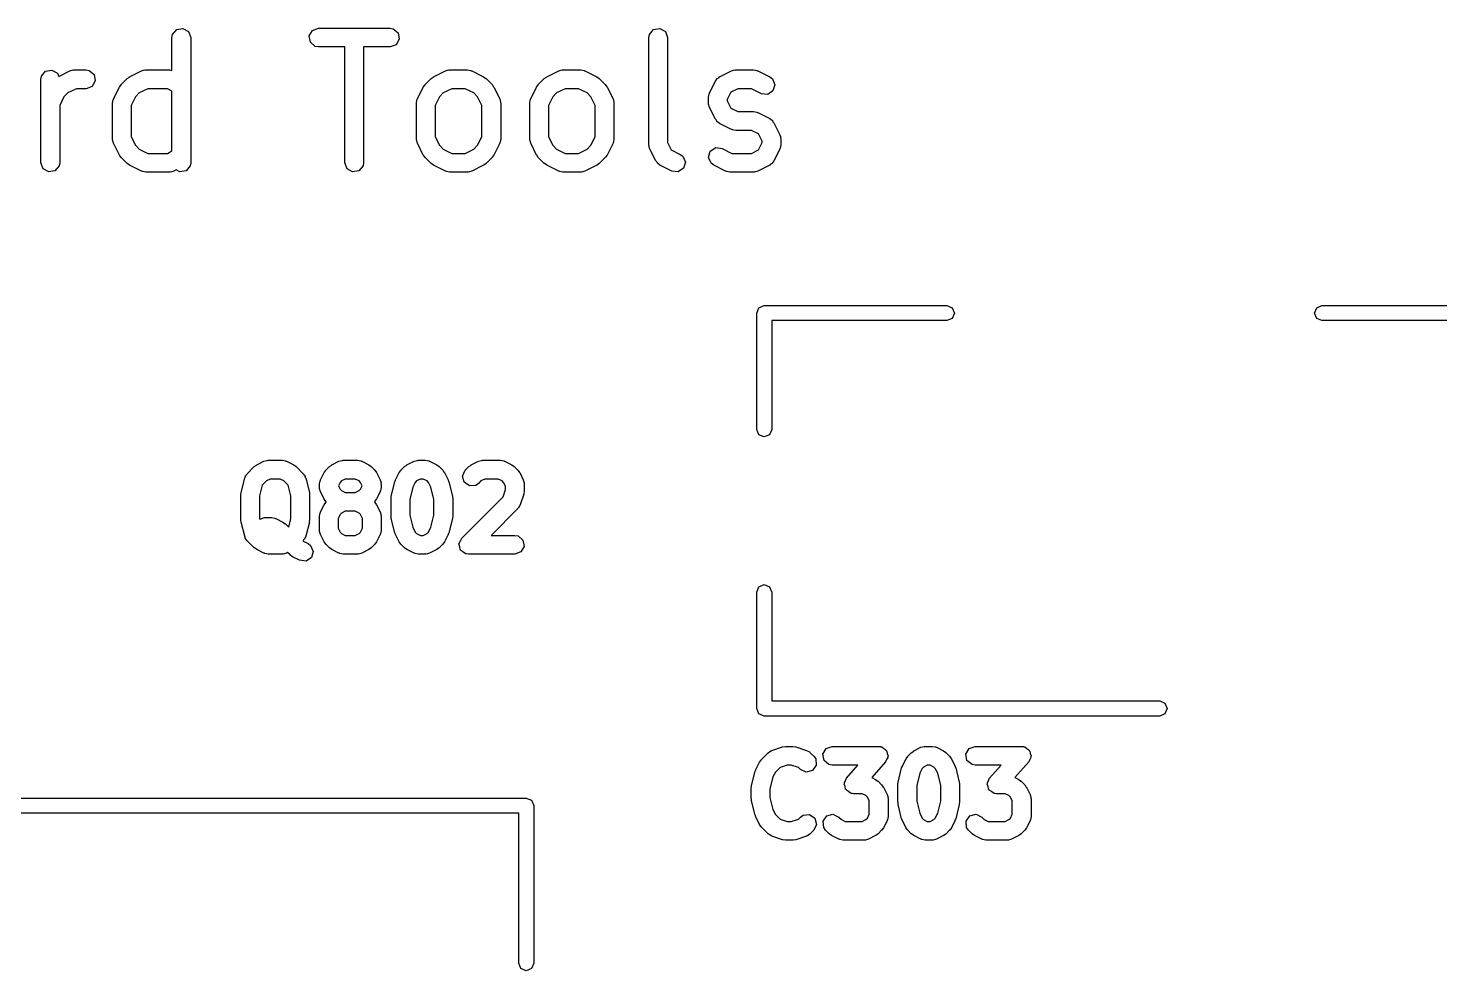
# Model space of a CAD drawing. Extents: x 93.8 to 150, y -109.9 to -90.1.
# Drawn here: x 116.04 to 127.32, y -97.91 to -90.38 of the extents above; entities that cross this region are included whole.
import ezdxf

# ---------------------------------------------------------------- set-up
doc = ezdxf.new("R2010")
doc.units = 0
doc.layers.add('BLACK', color=7, linetype='CONTINUOUS')

msp = doc.modelspace()

# ---------------------------------------------------------------- linework, layer by layer
at = {"layer": 'BLACK', "linetype": 'CONTINUOUS'}
for p, q in [((117.19, -90.4524), (117.195, -90.4267)), ((117.195, -90.4267), (117.228, -90.3874)), ((117.228, -90.3874), (117.278, -90.3785)), ((117.278, -90.3785), (117.323, -90.4042)), ((117.323, -90.4042), (117.34, -90.4524)), ((118.287, -90.4394), (118.313, -90.3949)), ((118.296, -90.4899), (118.287, -90.4394)), ((118.313, -90.3949), (118.361, -90.3774)), ((118.361, -90.3774), (118.932, -90.3774)), ((118.932, -90.3774), (118.958, -90.3819)), ((118.958, -90.3819), (118.997, -90.4149)), ((118.997, -90.4149), (119.006, -90.4654)), ((121, -90.4524), (121.005, -90.4267)), ((121.005, -90.4267), (121.037, -90.3874)), ((121.037, -90.3874), (121.088, -90.3785)), ((121.088, -90.3785), (121.132, -90.4042)), ((121.132, -90.4042), (121.15, -90.4524)), ((117.19, -90.7143), (117.19, -90.4524)), ((117.34, -90.4524), (117.34, -91.4524)), ((118.335, -90.5229), (118.296, -90.4899)), ((118.361, -90.5274), (118.335, -90.5229)), ((118.571, -90.5274), (118.361, -90.5274)), ((118.571, -91.4524), (118.571, -90.5274)), ((118.932, -90.5274), (118.721, -90.5274)), ((118.721, -90.5274), (118.721, -91.4524)), ((118.98, -90.5098), (118.932, -90.5274)), ((119.006, -90.4654), (118.98, -90.5098)), ((121, -91.3095), (121, -90.4524)), ((121.15, -90.4524), (121.15, -91.2918)), ((116.143, -90.7857), (116.147, -90.7601)), ((116.143, -91.4524), (116.143, -90.7857)), ((116.147, -90.7601), (116.18, -90.7208)), ((116.18, -90.7208), (116.231, -90.7119)), ((116.231, -90.7119), (116.275, -90.7375)), ((116.275, -90.7375), (116.285, -90.7636)), ((116.285, -90.7636), (116.375, -90.7186)), ((116.375, -90.7186), (116.4, -90.7112)), ((116.4, -90.7112), (116.404, -90.7122)), ((116.404, -90.7122), (116.408, -90.7107)), ((116.408, -90.7107), (116.504, -90.7107)), ((116.504, -90.7107), (116.529, -90.7152)), ((116.529, -90.7152), (116.569, -90.7482)), ((116.569, -90.7482), (116.577, -90.7987)), ((116.784, -90.8279), (116.831, -90.7803)), ((116.831, -90.7803), (116.85, -90.7674)), ((116.85, -90.7674), (116.851, -90.7663)), ((116.851, -90.7663), (116.946, -90.7186)), ((116.946, -90.7186), (116.971, -90.7112)), ((116.971, -90.7112), (116.976, -90.7122)), ((116.976, -90.7122), (116.98, -90.7107)), ((116.98, -90.7107), (117.17, -90.7107)), ((117.17, -90.7107), (117.19, -90.7143)), ((119.212, -90.8279), (119.26, -90.7803)), ((119.26, -90.7803), (119.278, -90.7674)), ((119.278, -90.7674), (119.28, -90.7663)), ((119.28, -90.7663), (119.375, -90.7186)), ((119.375, -90.7186), (119.4, -90.7112)), ((119.4, -90.7112), (119.404, -90.7122)), ((119.404, -90.7122), (119.408, -90.7107)), ((119.408, -90.7107), (119.551, -90.7107)), ((119.551, -90.7107), (119.577, -90.7152)), ((119.577, -90.7152), (119.58, -90.7181)), ((119.58, -90.7181), (119.585, -90.7186)), ((119.585, -90.7186), (119.68, -90.7663)), ((119.68, -90.7663), (119.698, -90.7796)), ((119.698, -90.7796), (119.699, -90.7803)), ((119.699, -90.7803), (119.747, -90.8279)), ((120.117, -90.8279), (120.165, -90.7803)), ((120.165, -90.7803), (120.183, -90.7674)), ((120.183, -90.7674), (120.184, -90.7663)), ((120.184, -90.7663), (120.28, -90.7186)), ((120.28, -90.7186), (120.305, -90.7112)), ((120.305, -90.7112), (120.309, -90.7122)), ((120.309, -90.7122), (120.313, -90.7107)), ((120.313, -90.7107), (120.456, -90.7107)), ((120.456, -90.7107), (120.482, -90.7152)), ((120.482, -90.7152), (120.485, -90.7181)), ((120.485, -90.7181), (120.489, -90.7186)), ((120.489, -90.7186), (120.585, -90.7663)), ((120.585, -90.7663), (120.603, -90.7796)), ((120.603, -90.7796), (120.604, -90.7803)), ((120.604, -90.7803), (120.652, -90.8279)), ((121.532, -90.7998), (121.547, -90.7789)), ((121.547, -90.7789), (121.558, -90.7744)), ((121.558, -90.7744), (121.565, -90.7663)), ((121.565, -90.7663), (121.661, -90.7186)), ((121.661, -90.7186), (121.685, -90.7112)), ((121.685, -90.7112), (121.69, -90.7122)), ((121.69, -90.7122), (121.694, -90.7107)), ((121.694, -90.7107), (121.837, -90.7107)), ((121.837, -90.7107), (121.863, -90.7152)), ((121.863, -90.7152), (121.866, -90.7181)), ((121.866, -90.7181), (121.87, -90.7186)), ((121.87, -90.7186), (121.966, -90.7663)), ((121.966, -90.7663), (121.987, -90.7818)), ((121.987, -90.7818), (122.007, -90.8288)), ((116.358, -90.895), (116.327, -90.9254)), ((116.426, -90.8607), (116.358, -90.895)), ((116.504, -90.8607), (116.426, -90.8607)), ((116.552, -90.8432), (116.504, -90.8607)), ((116.577, -90.7987), (116.552, -90.8432)), ((116.722, -90.9426), (116.77, -90.8474)), ((116.77, -90.8474), (116.783, -90.8294)), ((116.783, -90.8294), (116.784, -90.8279)), ((116.929, -90.895), (116.899, -90.9254)), ((116.997, -90.8607), (116.929, -90.895)), ((117.153, -90.8607), (116.997, -90.8607)), ((117.19, -90.8797), (117.153, -90.8607)), ((117.19, -91.3584), (117.19, -90.8797)), ((119.151, -90.9426), (119.198, -90.8474)), ((119.198, -90.8474), (119.212, -90.8294)), ((119.212, -90.8294), (119.212, -90.8279)), ((119.358, -90.895), (119.327, -90.9254)), ((119.426, -90.8607), (119.358, -90.895)), ((119.533, -90.8607), (119.426, -90.8607)), ((119.602, -90.895), (119.533, -90.8607)), ((119.632, -90.9254), (119.602, -90.895)), ((119.747, -90.8279), (119.76, -90.8463)), ((119.76, -90.8463), (119.761, -90.8474)), ((119.761, -90.8474), (119.809, -90.9426)), ((120.056, -90.9426), (120.103, -90.8474)), ((120.103, -90.8474), (120.117, -90.8294)), ((120.117, -90.8294), (120.117, -90.8279)), ((120.262, -90.895), (120.232, -90.9254)), ((120.331, -90.8607), (120.262, -90.895)), ((120.438, -90.8607), (120.331, -90.8607)), ((120.507, -90.895), (120.438, -90.8607)), ((120.537, -90.9254), (120.507, -90.895)), ((120.652, -90.8279), (120.665, -90.8463)), ((120.665, -90.8463), (120.666, -90.8474)), ((120.666, -90.8474), (120.714, -90.9426)), ((121.484, -90.895), (121.532, -90.7998)), ((121.484, -90.8995), (121.484, -90.895)), ((121.655, -90.8892), (121.626, -90.9463)), ((121.712, -90.8607), (121.655, -90.8892)), ((121.819, -90.8607), (121.712, -90.8607)), ((121.899, -90.9004), (121.819, -90.8607)), ((121.992, -90.878), (121.95, -90.9063)), ((122.007, -90.8288), (121.992, -90.878)), ((116.327, -90.9254), (116.293, -90.9939)), ((116.293, -90.9939), (116.293, -91.4524)), ((116.714, -90.9762), (116.719, -90.9505)), ((116.714, -91.2619), (116.714, -90.9762)), ((116.719, -90.9505), (116.722, -90.9471)), ((116.722, -90.9471), (116.722, -90.9426)), ((116.899, -90.9254), (116.864, -90.9939)), ((116.864, -90.9939), (116.864, -91.2442)), ((119.143, -90.9762), (119.147, -90.9505)), ((119.143, -91.2619), (119.143, -90.9762)), ((119.147, -90.9505), (119.15, -90.9471)), ((119.15, -90.9471), (119.151, -90.9426)), ((119.327, -90.9254), (119.293, -90.9939)), ((119.293, -90.9939), (119.293, -91.2442)), ((119.667, -90.9939), (119.632, -90.9254)), ((119.667, -91.2442), (119.667, -90.9939)), ((119.809, -90.9426), (119.816, -90.9676)), ((119.816, -90.9676), (119.815, -90.972)), ((119.815, -90.972), (119.817, -90.9762)), ((119.817, -90.9762), (119.817, -91.2619)), ((120.048, -90.9762), (120.052, -90.9505)), ((120.048, -91.2619), (120.048, -90.9762)), ((120.052, -90.9505), (120.055, -90.9471)), ((120.055, -90.9471), (120.056, -90.9426)), ((120.232, -90.9254), (120.198, -90.9939)), ((120.198, -90.9939), (120.198, -91.2442)), ((120.571, -90.9939), (120.537, -90.9254)), ((120.571, -91.2442), (120.571, -90.9939)), ((120.714, -90.9426), (120.721, -90.9676)), ((120.721, -90.9676), (120.72, -90.972)), ((120.72, -90.972), (120.721, -90.9762)), ((120.721, -90.9762), (120.721, -91.2619)), ((121.476, -90.9286), (121.481, -90.9029)), ((121.476, -90.9762), (121.476, -90.9286)), ((121.478, -90.9804), (121.476, -90.9762)), ((121.477, -90.9848), (121.478, -90.9804)), ((121.484, -91.0097), (121.477, -90.9848)), ((121.481, -90.9029), (121.484, -90.8995)), ((121.532, -91.105), (121.484, -91.0097)), ((121.626, -90.9463), (121.626, -90.9585)), ((121.626, -90.9585), (121.655, -91.0155)), ((121.95, -90.9063), (121.899, -90.9004)), ((121.54, -91.1127), (121.532, -91.105)), ((121.544, -91.123), (121.54, -91.1127)), ((121.565, -91.1385), (121.544, -91.123)), ((121.655, -91.0155), (121.712, -91.044)), ((121.712, -91.044), (121.837, -91.044)), ((121.837, -91.044), (121.863, -91.0486)), ((121.863, -91.0486), (121.866, -91.0515)), ((121.866, -91.0515), (121.87, -91.052)), ((121.87, -91.052), (121.966, -91.0996)), ((121.966, -91.0996), (121.987, -91.1151)), ((121.987, -91.1151), (121.991, -91.1254)), ((121.661, -91.1861), (121.565, -91.1385)), ((121.665, -91.1866), (121.661, -91.1861)), ((121.668, -91.1895), (121.665, -91.1866)), ((121.694, -91.194), (121.668, -91.1895)), ((121.819, -91.194), (121.694, -91.194)), ((121.876, -91.2226), (121.819, -91.194)), ((121.905, -91.2796), (121.876, -91.2226)), ((121.991, -91.1254), (121.999, -91.1331)), ((121.999, -91.1331), (122.047, -91.2284)), ((122.047, -91.2284), (122.054, -91.2533)), ((116.716, -91.2661), (116.714, -91.2619)), ((116.715, -91.2705), (116.716, -91.2661)), ((116.722, -91.2954), (116.715, -91.2705)), ((116.77, -91.3907), (116.722, -91.2954)), ((116.864, -91.2442), (116.899, -91.3127)), ((116.899, -91.3127), (116.929, -91.3431)), ((116.929, -91.3431), (116.997, -91.3774)), ((119.144, -91.2661), (119.143, -91.2619)), ((119.143, -91.2705), (119.144, -91.2661)), ((119.151, -91.2954), (119.143, -91.2705)), ((119.198, -91.3907), (119.151, -91.2954)), ((119.293, -91.2442), (119.327, -91.3127)), ((119.327, -91.3127), (119.358, -91.3431)), ((119.358, -91.3431), (119.426, -91.3774)), ((119.533, -91.3774), (119.602, -91.3431)), ((119.602, -91.3431), (119.632, -91.3127)), ((119.632, -91.3127), (119.667, -91.2442)), ((119.809, -91.2954), (119.761, -91.3907)), ((119.812, -91.2876), (119.809, -91.291)), ((119.809, -91.291), (119.809, -91.2954)), ((119.817, -91.2619), (119.812, -91.2876)), ((120.049, -91.2661), (120.048, -91.2619)), ((120.048, -91.2705), (120.049, -91.2661)), ((120.056, -91.2954), (120.048, -91.2705)), ((120.103, -91.3907), (120.056, -91.2954)), ((120.198, -91.2442), (120.232, -91.3127)), ((120.232, -91.3127), (120.262, -91.3431)), ((120.262, -91.3431), (120.331, -91.3774)), ((120.438, -91.3774), (120.507, -91.3431)), ((120.507, -91.3431), (120.537, -91.3127)), ((120.537, -91.3127), (120.571, -91.2442)), ((120.714, -91.2954), (120.666, -91.3907)), ((120.717, -91.2876), (120.714, -91.291)), ((120.714, -91.291), (120.714, -91.2954)), ((120.721, -91.2619), (120.717, -91.2876)), ((121.002, -91.3137), (121, -91.3095)), ((121, -91.3181), (121.002, -91.3137)), ((121.008, -91.3431), (121, -91.3181)), ((121.056, -91.4383), (121.008, -91.3431)), ((121.15, -91.2918), (121.179, -91.3489)), ((121.179, -91.3489), (121.251, -91.3853)), ((121.491, -91.3601), (121.534, -91.3318)), ((121.534, -91.3318), (121.585, -91.3377)), ((121.585, -91.3377), (121.664, -91.3774)), ((121.819, -91.3774), (121.876, -91.3489)), ((121.876, -91.3489), (121.905, -91.2918)), ((121.905, -91.2918), (121.905, -91.2796)), ((122.047, -91.3431), (121.999, -91.4383)), ((122.05, -91.3352), (122.047, -91.3386)), ((122.047, -91.3386), (122.047, -91.3431)), ((122.055, -91.3095), (122.05, -91.3352)), ((122.054, -91.2533), (122.053, -91.2577)), ((122.053, -91.2577), (122.055, -91.2619)), ((122.055, -91.2619), (122.055, -91.3095)), ((116.16, -91.5006), (116.143, -91.4524)), ((116.293, -91.4524), (116.288, -91.478)), ((116.771, -91.3918), (116.77, -91.3907)), ((116.784, -91.4102), (116.771, -91.3918)), ((116.831, -91.4578), (116.784, -91.4102)), ((116.833, -91.4585), (116.831, -91.4578)), ((116.851, -91.4718), (116.833, -91.4585)), ((116.997, -91.3774), (117.153, -91.3774)), ((117.153, -91.3774), (117.19, -91.3584)), ((117.34, -91.4524), (117.336, -91.478)), ((118.589, -91.5006), (118.571, -91.4524)), ((118.721, -91.4524), (118.717, -91.478)), ((119.2, -91.3918), (119.198, -91.3907)), ((119.212, -91.4102), (119.2, -91.3918)), ((119.26, -91.4578), (119.212, -91.4102)), ((119.262, -91.4585), (119.26, -91.4578)), ((119.28, -91.4718), (119.262, -91.4585)), ((119.426, -91.3774), (119.533, -91.3774)), ((119.699, -91.4578), (119.681, -91.4707)), ((119.747, -91.4102), (119.699, -91.4578)), ((119.748, -91.4087), (119.747, -91.4102)), ((119.761, -91.3907), (119.748, -91.4087)), ((120.104, -91.3918), (120.103, -91.3907)), ((120.117, -91.4102), (120.104, -91.3918)), ((120.165, -91.4578), (120.117, -91.4102)), ((120.166, -91.4585), (120.165, -91.4578)), ((120.184, -91.4718), (120.166, -91.4585)), ((120.331, -91.3774), (120.438, -91.3774)), ((120.604, -91.4578), (120.586, -91.4707)), ((120.652, -91.4102), (120.604, -91.4578)), ((120.653, -91.4087), (120.652, -91.4102)), ((120.666, -91.3907), (120.653, -91.4087)), ((121.064, -91.446), (121.056, -91.4383)), ((121.068, -91.4563), (121.064, -91.446)), ((121.089, -91.4718), (121.068, -91.4563)), ((121.251, -91.3853), (121.272, -91.4008)), ((121.272, -91.4008), (121.293, -91.4479)), ((121.293, -91.4479), (121.278, -91.4971)), ((121.476, -91.4093), (121.491, -91.3601)), ((121.497, -91.4563), (121.476, -91.4093)), ((121.518, -91.4718), (121.497, -91.4563)), ((121.664, -91.3774), (121.819, -91.3774)), ((121.984, -91.4592), (121.973, -91.4637)), ((121.999, -91.4383), (121.984, -91.4592)), ((116.205, -91.5262), (116.16, -91.5006)), ((116.255, -91.5173), (116.205, -91.5262)), ((116.288, -91.478), (116.255, -91.5173)), ((116.946, -91.5195), (116.851, -91.4718)), ((116.951, -91.52), (116.946, -91.5195)), ((116.954, -91.5229), (116.951, -91.52)), ((116.98, -91.5274), (116.954, -91.5229)), ((117.17, -91.5274), (116.98, -91.5274)), ((117.174, -91.5258), (117.17, -91.5274)), ((117.179, -91.5269), (117.174, -91.5258)), ((117.204, -91.5195), (117.179, -91.5269)), ((117.224, -91.5096), (117.204, -91.5195)), ((117.252, -91.5262), (117.224, -91.5096)), ((117.303, -91.5173), (117.252, -91.5262)), ((117.336, -91.478), (117.303, -91.5173)), ((118.633, -91.5262), (118.589, -91.5006)), ((118.684, -91.5173), (118.633, -91.5262)), ((118.717, -91.478), (118.684, -91.5173)), ((119.375, -91.5195), (119.28, -91.4718)), ((119.379, -91.52), (119.375, -91.5195)), ((119.383, -91.5229), (119.379, -91.52)), ((119.408, -91.5274), (119.383, -91.5229)), ((119.551, -91.5274), (119.408, -91.5274)), ((119.555, -91.5258), (119.551, -91.5274)), ((119.56, -91.5269), (119.555, -91.5258)), ((119.585, -91.5195), (119.56, -91.5269)), ((119.68, -91.4718), (119.585, -91.5195)), ((119.681, -91.4707), (119.68, -91.4718)), ((120.28, -91.5195), (120.184, -91.4718)), ((120.284, -91.52), (120.28, -91.5195)), ((120.287, -91.5229), (120.284, -91.52)), ((120.313, -91.5274), (120.287, -91.5229)), ((120.456, -91.5274), (120.313, -91.5274)), ((120.46, -91.5258), (120.456, -91.5274)), ((120.465, -91.5269), (120.46, -91.5258)), ((120.489, -91.5195), (120.465, -91.5269)), ((120.585, -91.4718), (120.489, -91.5195)), ((120.586, -91.4707), (120.585, -91.4718)), ((121.184, -91.5195), (121.089, -91.4718)), ((121.235, -91.5253), (121.184, -91.5195)), ((121.278, -91.4971), (121.235, -91.5253)), ((121.613, -91.5195), (121.518, -91.4718)), ((121.617, -91.52), (121.613, -91.5195)), ((121.621, -91.5229), (121.617, -91.52)), ((121.646, -91.5274), (121.621, -91.5229)), ((121.837, -91.5274), (121.646, -91.5274)), ((121.841, -91.5258), (121.837, -91.5274)), ((121.845, -91.5269), (121.841, -91.5258)), ((121.87, -91.5195), (121.845, -91.5269)), ((121.966, -91.4718), (121.87, -91.5195)), ((121.973, -91.4637), (121.966, -91.4718)), ((121.862, -92.654), (121.88, -92.6116)), ((121.862, -93.584), (121.862, -92.654)), ((121.88, -92.6116), (121.922, -92.594)), ((121.922, -92.594), (123.382, -92.594)), ((123.382, -92.594), (123.424, -92.6116)), ((123.424, -92.6964), (123.382, -92.714)), ((123.424, -92.6116), (123.442, -92.654)), ((123.442, -92.654), (123.424, -92.6964)), ((126.318, -92.654), (126.336, -92.6116)), ((126.336, -92.6964), (126.318, -92.654)), ((126.336, -92.6116), (126.378, -92.594)), ((126.378, -92.714), (126.336, -92.6964)), ((126.378, -92.594), (129.538, -92.594)), ((123.382, -92.714), (121.982, -92.714)), ((121.982, -92.714), (121.982, -93.584)), ((129.478, -92.714), (126.378, -92.714)), ((121.88, -93.6264), (121.862, -93.584)), ((121.982, -93.584), (121.964, -93.6264)), ((121.922, -93.644), (121.88, -93.6264)), ((121.964, -93.6264), (121.922, -93.644)), ((117.924, -93.8383), (117.949, -93.8309)), ((117.949, -93.8309), (117.953, -93.832)), ((117.953, -93.832), (117.958, -93.8304)), ((117.958, -93.8304), (118.072, -93.8304)), ((118.072, -93.8304), (118.098, -93.835)), ((118.524, -93.8383), (118.549, -93.8309)), ((118.549, -93.8309), (118.553, -93.832)), ((118.553, -93.832), (118.558, -93.8304)), ((118.558, -93.8304), (118.672, -93.8304)), ((118.672, -93.8304), (118.698, -93.835)), ((119.124, -93.8383), (119.149, -93.8309)), ((119.149, -93.8309), (119.153, -93.832)), ((119.153, -93.832), (119.158, -93.8304)), ((119.158, -93.8304), (119.215, -93.8304)), ((119.215, -93.8304), (119.241, -93.835)), ((119.638, -93.8383), (119.663, -93.8309)), ((119.663, -93.8309), (119.668, -93.832)), ((119.668, -93.832), (119.672, -93.8304)), ((119.672, -93.8304), (119.815, -93.8304)), ((119.815, -93.8304), (119.841, -93.835)), ((117.787, -93.9448), (117.79, -93.9381)), ((117.79, -93.9381), (117.848, -93.881)), ((117.848, -93.881), (117.866, -93.8681)), ((117.866, -93.8681), (117.867, -93.8669)), ((117.867, -93.8669), (117.924, -93.8383)), ((118.098, -93.835), (118.101, -93.8378)), ((118.101, -93.8378), (118.106, -93.8383)), ((118.106, -93.8383), (118.163, -93.8669)), ((118.163, -93.8669), (118.181, -93.8803)), ((118.181, -93.8803), (118.182, -93.881)), ((118.182, -93.881), (118.239, -93.9381)), ((118.239, -93.9381), (118.254, -93.9594)), ((118.376, -93.9862), (118.405, -93.929)), ((118.405, -93.929), (118.418, -93.911)), ((118.418, -93.911), (118.419, -93.9095)), ((118.419, -93.9095), (118.448, -93.881)), ((118.448, -93.881), (118.466, -93.8681)), ((118.466, -93.8681), (118.467, -93.8669)), ((118.467, -93.8669), (118.524, -93.8383)), ((118.698, -93.835), (118.701, -93.8378)), ((118.701, -93.8378), (118.706, -93.8383)), ((118.706, -93.8383), (118.763, -93.8669)), ((118.763, -93.8669), (118.781, -93.8803)), ((118.781, -93.8803), (118.782, -93.881)), ((118.782, -93.881), (118.811, -93.9095)), ((118.811, -93.9095), (118.824, -93.9279)), ((118.824, -93.9279), (118.825, -93.929)), ((118.825, -93.929), (118.853, -93.9862)), ((118.976, -93.9862), (119.005, -93.929)), ((119.005, -93.929), (119.018, -93.911)), ((119.018, -93.911), (119.019, -93.9095)), ((119.019, -93.9095), (119.048, -93.881)), ((119.048, -93.881), (119.066, -93.8681)), ((119.066, -93.8681), (119.067, -93.8669)), ((119.067, -93.8669), (119.124, -93.8383)), ((119.241, -93.835), (119.244, -93.8378)), ((119.244, -93.8378), (119.248, -93.8383)), ((119.248, -93.8383), (119.306, -93.8669)), ((119.306, -93.8669), (119.324, -93.8803)), ((119.324, -93.8803), (119.325, -93.881)), ((119.325, -93.881), (119.354, -93.9095)), ((119.354, -93.9095), (119.366, -93.9279)), ((119.366, -93.9279), (119.368, -93.929)), ((119.368, -93.929), (119.396, -93.9862)), ((119.512, -93.956), (119.533, -93.9095)), ((119.533, -93.9095), (119.562, -93.881)), ((119.562, -93.881), (119.58, -93.8681)), ((119.58, -93.8681), (119.581, -93.8669)), ((119.581, -93.8669), (119.638, -93.8383)), ((119.841, -93.835), (119.844, -93.8378)), ((119.844, -93.8378), (119.848, -93.8383)), ((119.848, -93.8383), (119.906, -93.8669)), ((119.906, -93.8669), (119.924, -93.8803)), ((119.924, -93.8803), (119.925, -93.881)), ((119.925, -93.881), (119.954, -93.9095)), ((119.954, -93.9095), (119.966, -93.9279)), ((119.966, -93.9279), (119.968, -93.929)), ((119.968, -93.929), (119.996, -93.9862)), ((117.742, -94.0872), (117.771, -93.973)), ((117.771, -93.973), (117.781, -93.9492)), ((117.781, -93.9492), (117.787, -93.9448)), ((117.911, -94.0295), (117.89, -94.1147)), ((117.945, -93.9956), (117.911, -94.0295)), ((117.975, -93.9804), (117.945, -93.9956)), ((118.054, -93.9804), (117.975, -93.9804)), ((118.085, -93.9956), (118.054, -93.9804)), ((118.119, -94.0295), (118.085, -93.9956)), ((118.14, -94.1147), (118.119, -94.0295)), ((118.254, -93.9594), (118.255, -93.9668)), ((118.255, -93.9668), (118.259, -93.973)), ((118.259, -93.973), (118.288, -94.0872)), ((118.368, -94.0197), (118.373, -93.9941)), ((118.368, -94.0483), (118.368, -94.0197)), ((118.37, -94.0525), (118.368, -94.0483)), ((118.369, -94.0569), (118.37, -94.0525)), ((118.376, -94.0818), (118.369, -94.0569)), ((118.373, -93.9941), (118.376, -93.9906)), ((118.376, -93.9906), (118.376, -93.9862)), ((118.534, -94.007), (118.52, -94.034)), ((118.52, -94.034), (118.534, -94.061)), ((118.545, -93.9956), (118.534, -94.007)), ((118.575, -93.9804), (118.545, -93.9956)), ((118.654, -93.9804), (118.575, -93.9804)), ((118.685, -93.9956), (118.654, -93.9804)), ((118.696, -94.007), (118.685, -93.9956)), ((118.71, -94.034), (118.696, -94.007)), ((118.696, -94.061), (118.71, -94.034)), ((118.853, -93.9862), (118.861, -94.0111)), ((118.861, -94.0483), (118.857, -94.0739)), ((118.861, -94.0111), (118.86, -94.0155)), ((118.86, -94.0155), (118.861, -94.0197)), ((118.861, -94.0197), (118.861, -94.0483)), ((118.942, -94.1158), (118.971, -94.0015)), ((118.971, -94.0015), (118.976, -93.9897)), ((118.976, -93.9897), (118.976, -93.9862)), ((119.114, -94.0459), (119.09, -94.1432)), ((119.134, -94.007), (119.114, -94.0459)), ((119.145, -93.9956), (119.134, -94.007)), ((119.175, -93.9804), (119.145, -93.9956)), ((119.197, -93.9804), (119.175, -93.9804)), ((119.228, -93.9956), (119.197, -93.9804)), ((119.239, -94.007), (119.228, -93.9956)), ((119.258, -94.0459), (119.239, -94.007)), ((119.283, -94.1432), (119.258, -94.0459)), ((119.396, -93.9862), (119.4, -93.9986)), ((119.4, -93.9986), (119.402, -94.0015)), ((119.402, -94.0015), (119.43, -94.1158)), ((119.525, -94.0056), (119.512, -93.956)), ((119.567, -94.035), (119.525, -94.0056)), ((119.618, -94.0305), (119.567, -94.035)), ((119.639, -94.0156), (119.618, -94.0305)), ((119.659, -93.9956), (119.639, -94.0156)), ((119.69, -93.9804), (119.659, -93.9956)), ((119.797, -93.9804), (119.69, -93.9804)), ((119.828, -93.9956), (119.797, -93.9804)), ((119.839, -94.007), (119.828, -93.9956)), ((119.854, -94.0374), (119.839, -94.007)), ((119.854, -94.0647), (119.854, -94.0374)), ((119.996, -93.9862), (120.004, -94.0111)), ((120.004, -94.0111), (120.003, -94.0155)), ((120.003, -94.0155), (120.004, -94.0197)), ((120.004, -94.0197), (120.004, -94.0769)), ((117.74, -94.1054), (117.742, -94.0907)), ((117.74, -94.3054), (117.74, -94.1054)), ((117.742, -94.0907), (117.742, -94.0872)), ((117.89, -94.1147), (117.89, -94.2962)), ((118.14, -94.2962), (118.14, -94.1147)), ((118.288, -94.0872), (118.289, -94.1022)), ((118.289, -94.1022), (118.29, -94.1054)), ((118.29, -94.1054), (118.29, -94.3054)), ((118.405, -94.139), (118.376, -94.0818)), ((118.406, -94.1401), (118.405, -94.139)), ((118.405, -94.1862), (118.418, -94.1682)), ((118.419, -94.1585), (118.406, -94.1401)), ((118.418, -94.1682), (118.419, -94.1667)), ((118.423, -94.1626), (118.419, -94.1585)), ((118.419, -94.1667), (118.423, -94.1626)), ((118.534, -94.061), (118.545, -94.0724)), ((118.545, -94.0724), (118.575, -94.0876)), ((118.575, -94.0876), (118.654, -94.0876)), ((118.654, -94.0876), (118.685, -94.0724)), ((118.685, -94.0724), (118.696, -94.061)), ((118.811, -94.1585), (118.807, -94.1626)), ((118.807, -94.1626), (118.811, -94.1667)), ((118.825, -94.139), (118.811, -94.157)), ((118.811, -94.157), (118.811, -94.1585)), ((118.811, -94.1667), (118.824, -94.185)), ((118.853, -94.0818), (118.825, -94.139)), ((118.854, -94.0774), (118.853, -94.0818)), ((118.857, -94.0739), (118.854, -94.0774)), ((118.94, -94.134), (118.942, -94.1193)), ((118.94, -94.2769), (118.94, -94.134)), ((118.942, -94.1193), (118.942, -94.1158)), ((119.09, -94.1432), (119.09, -94.2676)), ((119.283, -94.2676), (119.283, -94.1432)), ((119.43, -94.1158), (119.432, -94.1307)), ((119.432, -94.1307), (119.433, -94.134)), ((119.433, -94.134), (119.433, -94.2769)), ((119.505, -94.4524), (119.835, -94.1221)), ((119.835, -94.1221), (119.854, -94.0647)), ((120, -94.1006), (119.972, -94.1863)), ((120.004, -94.0769), (120, -94.0989)), ((120, -94.0989), (120, -94.1006)), ((118.368, -94.2769), (118.373, -94.2512)), ((118.368, -94.3911), (118.368, -94.2769)), ((118.373, -94.2512), (118.376, -94.2478)), ((118.376, -94.2433), (118.405, -94.1862)), ((118.376, -94.2478), (118.376, -94.2433)), ((118.534, -94.2641), (118.518, -94.2946)), ((118.545, -94.2528), (118.534, -94.2641)), ((118.575, -94.2376), (118.545, -94.2528)), ((118.654, -94.2376), (118.575, -94.2376)), ((118.685, -94.2528), (118.654, -94.2376)), ((118.696, -94.2641), (118.685, -94.2528)), ((118.711, -94.2946), (118.696, -94.2641)), ((118.824, -94.185), (118.825, -94.1862)), ((118.825, -94.1862), (118.853, -94.2433)), ((118.853, -94.2433), (118.861, -94.2683)), ((118.861, -94.2683), (118.86, -94.2726)), ((118.86, -94.2726), (118.861, -94.2769)), ((118.861, -94.2769), (118.861, -94.3911)), ((118.941, -94.2801), (118.94, -94.2769)), ((118.942, -94.295), (118.941, -94.2801)), ((119.09, -94.2676), (119.114, -94.365)), ((119.258, -94.365), (119.283, -94.2676)), ((119.433, -94.2769), (119.43, -94.2916)), ((119.954, -94.2156), (119.739, -94.4304)), ((119.955, -94.2115), (119.954, -94.2156)), ((119.959, -94.2092), (119.955, -94.2115)), ((119.972, -94.1863), (119.959, -94.2092)), ((117.741, -94.3087), (117.74, -94.3054)), ((117.742, -94.3236), (117.741, -94.3087)), ((117.771, -94.4379), (117.742, -94.3236)), ((117.89, -94.2962), (117.891, -94.3014)), ((117.891, -94.3014), (117.929, -94.2876)), ((117.929, -94.2876), (117.986, -94.2876)), ((117.986, -94.2876), (118.012, -94.2921)), ((118.012, -94.2921), (118.015, -94.295)), ((118.015, -94.295), (118.02, -94.2955)), ((118.02, -94.2955), (118.077, -94.3241)), ((118.077, -94.3241), (118.095, -94.3374)), ((118.095, -94.3374), (118.096, -94.3381)), ((118.096, -94.3381), (118.123, -94.3644)), ((118.123, -94.3644), (118.14, -94.2962)), ((118.288, -94.3236), (118.259, -94.4379)), ((118.29, -94.3054), (118.287, -94.3202)), ((118.287, -94.3202), (118.288, -94.3236)), ((118.37, -94.3954), (118.368, -94.3911)), ((118.369, -94.3997), (118.37, -94.3954)), ((118.518, -94.2946), (118.518, -94.3734)), ((118.518, -94.3734), (118.534, -94.4039)), ((118.696, -94.4039), (118.711, -94.3734)), ((118.711, -94.3734), (118.711, -94.2946)), ((118.861, -94.3911), (118.857, -94.4168)), ((118.971, -94.4093), (118.942, -94.295)), ((119.114, -94.365), (119.134, -94.4039)), ((119.239, -94.4039), (119.258, -94.365)), ((119.43, -94.295), (119.402, -94.4093)), ((119.43, -94.2916), (119.43, -94.295)), ((117.775, -94.444), (117.771, -94.4379)), ((117.775, -94.4514), (117.775, -94.444)), ((117.79, -94.4727), (117.775, -94.4514)), ((117.848, -94.5299), (117.79, -94.4727)), ((118.239, -94.4727), (118.237, -94.4754)), ((118.237, -94.4754), (118.277, -94.4955)), ((118.242, -94.466), (118.239, -94.4727)), ((118.248, -94.4617), (118.242, -94.466)), ((118.259, -94.4379), (118.248, -94.4617)), ((118.277, -94.4955), (118.298, -94.511)), ((118.376, -94.4247), (118.369, -94.3997)), ((118.405, -94.4818), (118.376, -94.4247)), ((118.406, -94.483), (118.405, -94.4818)), ((118.419, -94.5013), (118.406, -94.483)), ((118.448, -94.5299), (118.419, -94.5013)), ((118.534, -94.4039), (118.545, -94.4152)), ((118.545, -94.4152), (118.575, -94.4304)), ((118.575, -94.4304), (118.654, -94.4304)), ((118.654, -94.4304), (118.685, -94.4152)), ((118.685, -94.4152), (118.696, -94.4039)), ((118.811, -94.5013), (118.782, -94.5299)), ((118.825, -94.4818), (118.811, -94.4998)), ((118.811, -94.4998), (118.811, -94.5013)), ((118.853, -94.4247), (118.825, -94.4818)), ((118.854, -94.4202), (118.853, -94.4247)), ((118.857, -94.4168), (118.854, -94.4202)), ((118.973, -94.4123), (118.971, -94.4093)), ((118.976, -94.4247), (118.973, -94.4123)), ((119.005, -94.4818), (118.976, -94.4247)), ((119.006, -94.483), (119.005, -94.4818)), ((119.019, -94.5013), (119.006, -94.483)), ((119.048, -94.5299), (119.019, -94.5013)), ((119.134, -94.4039), (119.145, -94.4152)), ((119.145, -94.4152), (119.175, -94.4304)), ((119.175, -94.4304), (119.197, -94.4304)), ((119.197, -94.4304), (119.228, -94.4152)), ((119.228, -94.4152), (119.239, -94.4039)), ((119.354, -94.5013), (119.325, -94.5299)), ((119.368, -94.4818), (119.354, -94.4998)), ((119.354, -94.4998), (119.354, -94.5013)), ((119.396, -94.4247), (119.368, -94.4818)), ((119.397, -94.4212), (119.396, -94.4247)), ((119.402, -94.4093), (119.397, -94.4212)), ((119.483, -94.4989), (119.484, -94.4958)), ((119.489, -94.5207), (119.483, -94.4989)), ((119.484, -94.4924), (119.495, -94.4728)), ((119.484, -94.4958), (119.484, -94.4924)), ((119.495, -94.4728), (119.505, -94.4524)), ((119.739, -94.4304), (119.929, -94.4304)), ((119.929, -94.4304), (119.955, -94.435)), ((119.955, -94.435), (119.994, -94.4679)), ((119.994, -94.4679), (120.003, -94.5185)), ((117.849, -94.5306), (117.848, -94.5299)), ((117.867, -94.5439), (117.849, -94.5306)), ((117.924, -94.5725), (117.867, -94.5439)), ((117.929, -94.573), (117.924, -94.5725)), ((117.932, -94.5759), (117.929, -94.573)), ((117.958, -94.5804), (117.932, -94.5759)), ((118.072, -94.5804), (117.958, -94.5804)), ((118.076, -94.5789), (118.072, -94.5804)), ((118.081, -94.5799), (118.076, -94.5789)), ((118.106, -94.5725), (118.081, -94.5799)), ((118.114, -94.5681), (118.106, -94.5725)), ((118.133, -94.587), (118.114, -94.5681)), ((118.135, -94.5877), (118.133, -94.587)), ((118.153, -94.6011), (118.135, -94.5877)), ((118.21, -94.6297), (118.153, -94.6011)), ((118.304, -94.6073), (118.261, -94.6355)), ((118.298, -94.511), (118.318, -94.5581)), ((118.318, -94.5581), (118.304, -94.6073)), ((118.449, -94.5306), (118.448, -94.5299)), ((118.467, -94.5439), (118.449, -94.5306)), ((118.524, -94.5725), (118.467, -94.5439)), ((118.529, -94.573), (118.524, -94.5725)), ((118.532, -94.5759), (118.529, -94.573)), ((118.558, -94.5804), (118.532, -94.5759)), ((118.672, -94.5804), (118.558, -94.5804)), ((118.676, -94.5789), (118.672, -94.5804)), ((118.681, -94.5799), (118.676, -94.5789)), ((118.706, -94.5725), (118.681, -94.5799)), ((118.763, -94.5439), (118.706, -94.5725)), ((118.764, -94.5427), (118.763, -94.5439)), ((118.782, -94.5299), (118.764, -94.5427)), ((119.049, -94.5306), (119.048, -94.5299)), ((119.067, -94.5439), (119.049, -94.5306)), ((119.124, -94.5725), (119.067, -94.5439)), ((119.129, -94.573), (119.124, -94.5725)), ((119.132, -94.5759), (119.129, -94.573)), ((119.158, -94.5804), (119.132, -94.5759)), ((119.215, -94.5804), (119.158, -94.5804)), ((119.219, -94.5789), (119.215, -94.5804)), ((119.223, -94.5799), (119.219, -94.5789)), ((119.248, -94.5725), (119.223, -94.5799)), ((119.306, -94.5439), (119.248, -94.5725)), ((119.307, -94.5428), (119.306, -94.5439)), ((119.325, -94.5299), (119.307, -94.5428)), ((119.493, -94.5429), (119.489, -94.5207)), ((119.495, -94.5451), (119.493, -94.5429)), ((119.496, -94.5484), (119.495, -94.5451)), ((119.515, -94.5614), (119.496, -94.5484)), ((119.532, -94.5759), (119.515, -94.5614)), ((119.537, -94.5767), (119.532, -94.5759)), ((119.538, -94.5779), (119.537, -94.5767)), ((119.542, -94.5776), (119.538, -94.5779)), ((119.558, -94.5804), (119.542, -94.5776)), ((119.929, -94.5804), (119.558, -94.5804)), ((119.977, -94.5629), (119.929, -94.5804)), ((120.003, -94.5185), (119.977, -94.5629)), ((118.261, -94.6355), (118.21, -94.6297)), ((121.862, -94.884), (121.88, -94.8416)), ((121.88, -94.8416), (121.922, -94.824)), ((121.922, -94.824), (121.964, -94.8416)), ((121.964, -94.8416), (121.982, -94.884)), ((121.862, -95.814), (121.862, -94.884)), ((121.982, -94.884), (121.982, -95.754)), ((121.88, -95.8564), (121.862, -95.814)), ((121.922, -95.874), (121.88, -95.8564)), ((121.982, -95.754), (125.082, -95.754)), ((125.082, -95.754), (125.124, -95.7716)), ((125.124, -95.8564), (125.082, -95.874)), ((125.124, -95.7716), (125.142, -95.814)), ((125.142, -95.814), (125.124, -95.8564)), ((125.082, -95.874), (121.922, -95.874)), ((121.897, -96.2241), (121.954, -96.167)), ((121.954, -96.167), (121.976, -96.152)), ((121.976, -96.152), (121.98, -96.1516)), ((121.98, -96.1516), (121.984, -96.1488)), ((121.984, -96.1488), (122.069, -96.1203)), ((122.069, -96.1203), (122.092, -96.117)), ((122.092, -96.117), (122.093, -96.1164)), ((122.093, -96.1164), (122.15, -96.1164)), ((122.15, -96.1164), (122.172, -96.1203)), ((122.172, -96.1203), (122.174, -96.1203)), ((122.174, -96.1203), (122.26, -96.1488)), ((122.26, -96.1488), (122.283, -96.1613)), ((122.283, -96.1613), (122.285, -96.1651)), ((122.285, -96.1651), (122.289, -96.167)), ((122.289, -96.167), (122.318, -96.1955)), ((122.318, -96.1955), (122.333, -96.2169)), ((122.391, -96.1784), (122.416, -96.134)), ((122.4, -96.2289), (122.391, -96.1784)), ((122.416, -96.134), (122.465, -96.1164)), ((122.465, -96.1164), (122.836, -96.1164)), ((122.836, -96.1164), (122.847, -96.1184)), ((122.847, -96.1184), (122.851, -96.1179)), ((122.851, -96.1179), (122.853, -96.1195)), ((122.853, -96.1195), (122.862, -96.121)), ((122.862, -96.121), (122.877, -96.1339)), ((122.877, -96.1339), (122.894, -96.1444)), ((122.894, -96.1444), (122.896, -96.1501)), ((122.896, -96.1501), (122.901, -96.1539)), ((122.901, -96.1539), (122.904, -96.1738)), ((122.904, -96.1738), (122.911, -96.193)), ((122.911, -96.193), (122.909, -96.1986)), ((122.909, -96.1986), (122.91, -96.2045)), ((123.055, -96.215), (123.068, -96.197)), ((123.068, -96.197), (123.069, -96.1955)), ((123.069, -96.1955), (123.097, -96.167)), ((123.097, -96.167), (123.116, -96.1541)), ((123.116, -96.1541), (123.117, -96.1529)), ((123.117, -96.1529), (123.174, -96.1243)), ((123.174, -96.1243), (123.199, -96.1169)), ((123.199, -96.1169), (123.203, -96.118)), ((123.203, -96.118), (123.207, -96.1164)), ((123.207, -96.1164), (123.265, -96.1164)), ((123.265, -96.1164), (123.29, -96.121)), ((123.29, -96.121), (123.294, -96.1238)), ((123.294, -96.1238), (123.298, -96.1243)), ((123.298, -96.1243), (123.355, -96.1529)), ((123.355, -96.1529), (123.373, -96.1663)), ((123.373, -96.1663), (123.375, -96.167)), ((123.375, -96.167), (123.403, -96.1955)), ((123.403, -96.1955), (123.416, -96.2139)), ((123.534, -96.1784), (123.559, -96.134)), ((123.542, -96.2289), (123.534, -96.1784)), ((123.559, -96.134), (123.607, -96.1164)), ((123.607, -96.1164), (123.979, -96.1164)), ((123.979, -96.1164), (123.99, -96.1184)), ((123.99, -96.1184), (123.993, -96.1179)), ((123.993, -96.1179), (123.996, -96.1195)), ((123.996, -96.1195), (124.005, -96.121)), ((124.005, -96.121), (124.02, -96.1339)), ((124.02, -96.1339), (124.037, -96.1444)), ((124.037, -96.1444), (124.039, -96.1501)), ((124.039, -96.1501), (124.044, -96.1539)), ((124.044, -96.1539), (124.047, -96.1738)), ((124.047, -96.1738), (124.054, -96.193)), ((124.054, -96.193), (124.052, -96.1986)), ((124.052, -96.1986), (124.053, -96.2045)), ((121.849, -96.3161), (121.854, -96.3043)), ((121.854, -96.3043), (121.855, -96.3007)), ((121.855, -96.3007), (121.883, -96.2436)), ((121.883, -96.2436), (121.897, -96.2256)), ((121.897, -96.2256), (121.897, -96.2241)), ((122.048, -96.2856), (122.012, -96.3216)), ((122.105, -96.2664), (122.048, -96.2856)), ((122.138, -96.2664), (122.105, -96.2664)), ((122.195, -96.2856), (122.138, -96.2664)), ((122.212, -96.3016), (122.195, -96.2856)), ((122.258, -96.3233), (122.212, -96.3016)), ((122.308, -96.31), (122.258, -96.3233)), ((122.337, -96.268), (122.308, -96.31)), ((122.333, -96.2169), (122.337, -96.268)), ((122.439, -96.2619), (122.4, -96.2289)), ((122.465, -96.2664), (122.439, -96.2619)), ((122.671, -96.2664), (122.465, -96.2664)), ((122.58, -96.3706), (122.671, -96.2664)), ((122.892, -96.2408), (122.782, -96.3665)), ((122.9, -96.222), (122.892, -96.2408)), ((122.91, -96.2045), (122.9, -96.222)), ((122.992, -96.4018), (123.02, -96.2875)), ((123.02, -96.2875), (123.026, -96.2757)), ((123.026, -96.2722), (123.055, -96.215)), ((123.026, -96.2757), (123.026, -96.2722)), ((123.183, -96.293), (123.164, -96.3319)), ((123.195, -96.2816), (123.183, -96.293)), ((123.225, -96.2664), (123.195, -96.2816)), ((123.247, -96.2664), (123.225, -96.2664)), ((123.277, -96.2816), (123.247, -96.2664)), ((123.289, -96.293), (123.277, -96.2816)), ((123.308, -96.3319), (123.289, -96.293)), ((123.416, -96.2139), (123.417, -96.215)), ((123.417, -96.215), (123.446, -96.2722)), ((123.446, -96.2722), (123.45, -96.2846)), ((123.45, -96.2846), (123.452, -96.2875)), ((123.452, -96.2875), (123.48, -96.4018)), ((123.582, -96.2619), (123.542, -96.2289)), ((123.607, -96.2664), (123.582, -96.2619)), ((123.814, -96.2664), (123.607, -96.2664)), ((123.722, -96.3706), (123.814, -96.2664)), ((124.035, -96.2408), (123.925, -96.3665)), ((124.043, -96.222), (124.035, -96.2408)), ((124.053, -96.2045), (124.043, -96.222)), ((121.82, -96.4304), (121.849, -96.3161)), ((121.992, -96.3605), (121.968, -96.4578)), ((122.012, -96.3216), (121.992, -96.3605)), ((122.561, -96.4184), (122.563, -96.4129)), ((122.568, -96.4376), (122.561, -96.4184)), ((122.562, -96.407), (122.572, -96.3895)), ((122.563, -96.4129), (122.562, -96.407)), ((122.572, -96.3895), (122.58, -96.3706)), ((122.782, -96.3665), (122.812, -96.3815)), ((122.812, -96.3815), (122.83, -96.3948)), ((122.83, -96.3948), (122.832, -96.3955)), ((122.832, -96.3955), (122.86, -96.4241)), ((122.86, -96.4241), (122.873, -96.4425)), ((122.99, -96.42), (122.992, -96.4053)), ((122.99, -96.5629), (122.99, -96.42)), ((122.992, -96.4053), (122.992, -96.4018)), ((123.164, -96.3319), (123.14, -96.4292)), ((123.332, -96.4292), (123.308, -96.3319)), ((123.48, -96.4018), (123.481, -96.4167)), ((123.481, -96.4167), (123.482, -96.42)), ((123.482, -96.42), (123.482, -96.5629)), ((123.704, -96.4184), (123.706, -96.4129)), ((123.71, -96.4376), (123.704, -96.4184)), ((123.705, -96.407), (123.715, -96.3895)), ((123.706, -96.4129), (123.705, -96.407)), ((123.715, -96.3895), (123.722, -96.3706)), ((123.925, -96.3665), (123.955, -96.3815)), ((123.955, -96.3815), (123.973, -96.3948)), ((123.973, -96.3948), (123.975, -96.3955)), ((123.975, -96.3955), (124.003, -96.4241)), ((124.003, -96.4241), (124.016, -96.4425)), ((114.01, -96.53), (120.02, -96.53)), ((120.02, -96.53), (120.062, -96.5476)), ((121.818, -96.4486), (121.821, -96.4338)), ((121.818, -96.5343), (121.818, -96.4486)), ((121.819, -96.5375), (121.818, -96.5343)), ((121.82, -96.5525), (121.819, -96.5375)), ((121.821, -96.4338), (121.82, -96.4304)), ((121.968, -96.4578), (121.968, -96.5251)), ((121.968, -96.5251), (121.992, -96.6224)), ((122.571, -96.4575), (122.568, -96.4376)), ((122.576, -96.4613), (122.571, -96.4575)), ((122.578, -96.467), (122.576, -96.4613)), ((122.595, -96.4775), (122.578, -96.467)), ((122.61, -96.4905), (122.595, -96.4775)), ((122.619, -96.492), (122.61, -96.4905)), ((122.621, -96.4936), (122.619, -96.492)), ((122.625, -96.493), (122.621, -96.4936)), ((122.636, -96.495), (122.625, -96.493)), ((122.704, -96.495), (122.636, -96.495)), ((122.734, -96.5102), (122.704, -96.495)), ((122.746, -96.5216), (122.734, -96.5102)), ((122.761, -96.552), (122.746, -96.5216)), ((122.873, -96.4425), (122.875, -96.4436)), ((122.875, -96.4436), (122.903, -96.5007)), ((122.903, -96.5007), (122.911, -96.5257)), ((122.911, -96.5257), (122.909, -96.5301)), ((122.909, -96.5301), (122.911, -96.5343)), ((122.911, -96.5343), (122.911, -96.6771)), ((123.14, -96.4292), (123.14, -96.5536)), ((123.332, -96.5536), (123.332, -96.4292)), ((123.714, -96.4575), (123.71, -96.4376)), ((123.718, -96.4613), (123.714, -96.4575)), ((123.72, -96.467), (123.718, -96.4613)), ((123.738, -96.4775), (123.72, -96.467)), ((123.753, -96.4905), (123.738, -96.4775)), ((123.762, -96.492), (123.753, -96.4905)), ((123.764, -96.4936), (123.762, -96.492)), ((123.768, -96.493), (123.764, -96.4936)), ((123.779, -96.495), (123.768, -96.493)), ((123.847, -96.495), (123.779, -96.495)), ((123.877, -96.5102), (123.847, -96.495)), ((123.889, -96.5216), (123.877, -96.5102)), ((123.904, -96.552), (123.889, -96.5216)), ((124.016, -96.4425), (124.017, -96.4436)), ((124.017, -96.4436), (124.046, -96.5007)), ((124.046, -96.5007), (124.053, -96.5257)), ((124.053, -96.5257), (124.052, -96.5301)), ((124.052, -96.5301), (124.054, -96.5343)), ((124.054, -96.5343), (124.054, -96.6771)), ((119.96, -96.65), (114.01, -96.65)), ((119.96, -97.85), (119.96, -96.65)), ((120.062, -96.5476), (120.08, -96.59)), ((120.08, -96.59), (120.08, -97.85)), ((121.849, -96.6668), (121.82, -96.5525)), ((121.992, -96.6224), (122.012, -96.6613)), ((122.761, -96.6594), (122.761, -96.552)), ((122.991, -96.5661), (122.99, -96.5629)), ((122.992, -96.581), (122.991, -96.5661)), ((123.02, -96.6953), (122.992, -96.581)), ((123.14, -96.5536), (123.164, -96.651)), ((123.164, -96.651), (123.183, -96.6899)), ((123.289, -96.6899), (123.308, -96.651)), ((123.308, -96.651), (123.332, -96.5536)), ((123.48, -96.581), (123.452, -96.6953)), ((123.482, -96.5629), (123.48, -96.5776)), ((123.48, -96.5776), (123.48, -96.581)), ((123.904, -96.6594), (123.904, -96.552)), ((121.851, -96.6697), (121.849, -96.6668)), ((121.855, -96.6821), (121.851, -96.6697)), ((121.883, -96.7393), (121.855, -96.6821)), ((121.884, -96.7404), (121.883, -96.7393)), ((121.897, -96.7587), (121.884, -96.7404)), ((121.954, -96.8159), (121.897, -96.7587)), ((122.012, -96.6613), (122.048, -96.6973)), ((122.048, -96.6973), (122.105, -96.7164)), ((122.105, -96.7164), (122.138, -96.7164)), ((122.138, -96.7164), (122.195, -96.6973)), ((122.195, -96.6973), (122.212, -96.6813)), ((122.212, -96.6813), (122.233, -96.6663)), ((122.233, -96.6663), (122.284, -96.6618)), ((122.284, -96.6618), (122.326, -96.6913)), ((122.339, -96.7408), (122.318, -96.7873)), ((122.326, -96.6913), (122.339, -96.7408)), ((122.392, -96.7149), (122.422, -96.6728)), ((122.397, -96.766), (122.392, -96.7149)), ((122.422, -96.6728), (122.471, -96.6596)), ((122.471, -96.6596), (122.518, -96.6813)), ((122.518, -96.6813), (122.538, -96.7012)), ((122.538, -96.7012), (122.568, -96.7164)), ((122.568, -96.7164), (122.704, -96.7164)), ((122.704, -96.7164), (122.734, -96.7012)), ((122.734, -96.7012), (122.746, -96.6899)), ((122.746, -96.6899), (122.761, -96.6594)), ((122.903, -96.7107), (122.875, -96.7678)), ((122.904, -96.7062), (122.903, -96.7107)), ((122.906, -96.7028), (122.904, -96.7062)), ((122.911, -96.6771), (122.906, -96.7028)), ((123.022, -96.6983), (123.02, -96.6953)), ((123.026, -96.7107), (123.022, -96.6983)), ((123.055, -96.7678), (123.026, -96.7107)), ((123.183, -96.6899), (123.195, -96.7012)), ((123.195, -96.7012), (123.225, -96.7164)), ((123.225, -96.7164), (123.247, -96.7164)), ((123.247, -96.7164), (123.277, -96.7012)), ((123.277, -96.7012), (123.289, -96.6899)), ((123.446, -96.7107), (123.417, -96.7678)), ((123.452, -96.6953), (123.446, -96.7072)), ((123.446, -96.7072), (123.446, -96.7107)), ((123.535, -96.7149), (123.564, -96.6728)), ((123.539, -96.766), (123.535, -96.7149)), ((123.564, -96.6728), (123.614, -96.6596)), ((123.614, -96.6596), (123.66, -96.6813)), ((123.66, -96.6813), (123.68, -96.7012)), ((123.68, -96.7012), (123.711, -96.7164)), ((123.711, -96.7164), (123.847, -96.7164)), ((123.847, -96.7164), (123.877, -96.7012)), ((123.877, -96.7012), (123.889, -96.6899)), ((123.889, -96.6899), (123.904, -96.6594)), ((124.046, -96.7107), (124.017, -96.7678)), ((124.049, -96.7028), (124.046, -96.7062)), ((124.046, -96.7062), (124.046, -96.7107)), ((124.054, -96.6771), (124.049, -96.7028)), ((121.958, -96.8178), (121.954, -96.8159)), ((121.961, -96.8216), (121.958, -96.8178)), ((121.984, -96.834), (121.961, -96.8216)), ((122.069, -96.8626), (121.984, -96.834)), ((122.071, -96.8625), (122.069, -96.8626)), ((122.093, -96.8664), (122.071, -96.8625)), ((122.15, -96.8664), (122.093, -96.8664)), ((122.152, -96.8659), (122.15, -96.8664)), ((122.174, -96.8626), (122.152, -96.8659)), ((122.26, -96.834), (122.174, -96.8626)), ((122.263, -96.8312), (122.26, -96.834)), ((122.268, -96.8308), (122.263, -96.8312)), ((122.289, -96.8159), (122.268, -96.8308)), ((122.318, -96.7873), (122.289, -96.8159)), ((122.412, -96.7873), (122.397, -96.766)), ((122.44, -96.8159), (122.412, -96.7873)), ((122.442, -96.8166), (122.44, -96.8159)), ((122.46, -96.8299), (122.442, -96.8166)), ((122.517, -96.8585), (122.46, -96.8299)), ((122.521, -96.859), (122.517, -96.8585)), ((122.525, -96.8619), (122.521, -96.859)), ((122.55, -96.8664), (122.525, -96.8619)), ((122.722, -96.8664), (122.55, -96.8664)), ((122.726, -96.8649), (122.722, -96.8664)), ((122.73, -96.8659), (122.726, -96.8649)), ((122.755, -96.8585), (122.73, -96.8659)), ((122.812, -96.8299), (122.755, -96.8585)), ((122.814, -96.8288), (122.812, -96.8299)), ((122.832, -96.8159), (122.814, -96.8288)), ((122.86, -96.7873), (122.832, -96.8159)), ((122.861, -96.7858), (122.86, -96.7873)), ((122.875, -96.7678), (122.861, -96.7858)), ((123.056, -96.769), (123.055, -96.7678)), ((123.069, -96.7873), (123.056, -96.769)), ((123.097, -96.8159), (123.069, -96.7873)), ((123.099, -96.8166), (123.097, -96.8159)), ((123.117, -96.8299), (123.099, -96.8166)), ((123.174, -96.8585), (123.117, -96.8299)), ((123.178, -96.859), (123.174, -96.8585)), ((123.182, -96.8619), (123.178, -96.859)), ((123.207, -96.8664), (123.182, -96.8619)), ((123.265, -96.8664), (123.207, -96.8664)), ((123.269, -96.8649), (123.265, -96.8664)), ((123.273, -96.8659), (123.269, -96.8649)), ((123.298, -96.8585), (123.273, -96.8659)), ((123.355, -96.8299), (123.298, -96.8585)), ((123.356, -96.8288), (123.355, -96.8299)), ((123.375, -96.8159), (123.356, -96.8288)), ((123.403, -96.7873), (123.375, -96.8159)), ((123.404, -96.7858), (123.403, -96.7873)), ((123.417, -96.7678), (123.404, -96.7858)), ((123.554, -96.7873), (123.539, -96.766)), ((123.583, -96.8159), (123.554, -96.7873)), ((123.584, -96.8166), (123.583, -96.8159)), ((123.602, -96.8299), (123.584, -96.8166)), ((123.66, -96.8585), (123.602, -96.8299)), ((123.664, -96.859), (123.66, -96.8585)), ((123.667, -96.8619), (123.664, -96.859)), ((123.693, -96.8664), (123.667, -96.8619)), ((123.865, -96.8664), (123.693, -96.8664)), ((123.869, -96.8649), (123.865, -96.8664)), ((123.873, -96.8659), (123.869, -96.8649)), ((123.898, -96.8585), (123.873, -96.8659)), ((123.955, -96.8299), (123.898, -96.8585)), ((123.956, -96.8288), (123.955, -96.8299)), ((123.975, -96.8159), (123.956, -96.8288)), ((124.003, -96.7873), (123.975, -96.8159)), ((124.004, -96.7858), (124.003, -96.7873)), ((124.017, -96.7678), (124.004, -96.7858)), ((119.978, -97.8924), (119.96, -97.85)), ((120.08, -97.85), (120.062, -97.8924)), ((120.02, -97.91), (119.978, -97.8924)), ((120.062, -97.8924), (120.02, -97.91))]:
    msp.add_line(p, q, dxfattribs=at)

doc.saveas('drawing.dxf')
